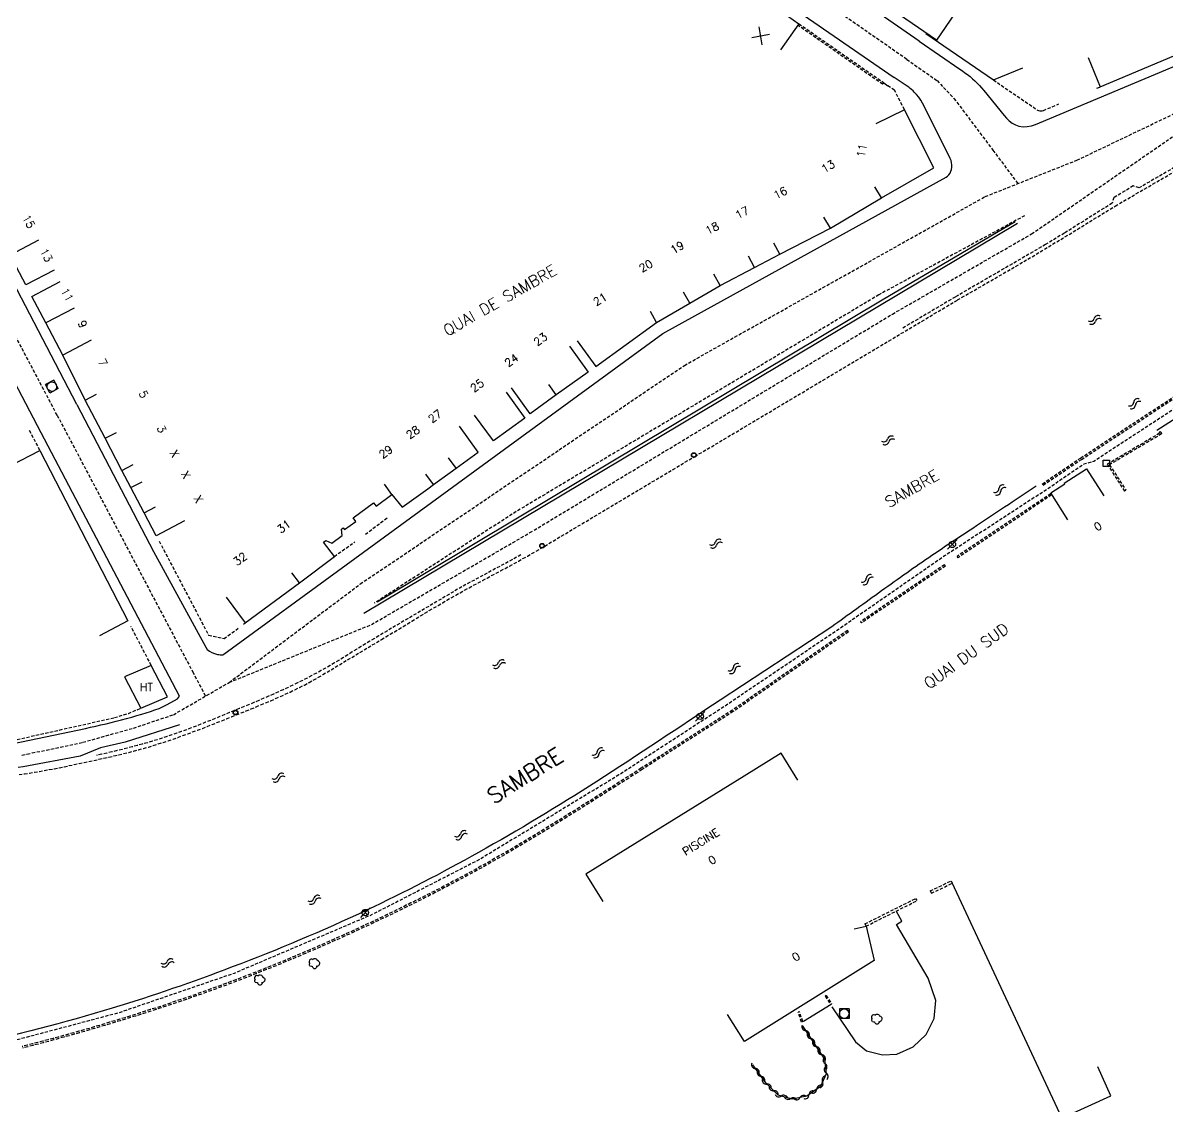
# Model space of a CAD drawing. Header units: millimetres. Extents: x 151000 to 152000, y 121000 to 122001.
# Drawn here: x 151627.1 to 151805.8, y 121726.3 to 121895.5 of the extents above; entities that cross this region are included whole.
import ezdxf
from ezdxf.enums import TextEntityAlignment as Align

# ---------------------------------------------------------------- set-up
doc = ezdxf.new("R2010")
doc.units = ezdxf.units.MM
doc.linetypes.add('DASHED', pattern=[0.75, 0.5, -0.25])
doc.layers.get('0').update_dxf_attribs({"linetype": 'CONTINUOUS'})
for name, color, linetype in [('W0001', 6, 'DASHED'), ('W0008', 7, 'CONTINUOUS'), ('W0100', 7, 'CONTINUOUS'), ('W0105', 7, 'CONTINUOUS'), ('W0112', 1, 'DASHED'), ('W0211', 2, 'CONTINUOUS'), ('W0300', 7, 'CONTINUOUS'), ('W0310', 3, 'CONTINUOUS'), ('W0322', 7, 'CONTINUOUS'), ('W0334', 7, 'CONTINUOUS'), ('W0420', 7, 'CONTINUOUS'), ('W0454', 7, 'CONTINUOUS'), ('W0500', 5, 'DASHED'), ('W0515', 5, 'CONTINUOUS'), ('W0984', 7, 'CONTINUOUS'), ('W0989', 7, 'CONTINUOUS'), ('W0991', 7, 'CONTINUOUS'), ('W1102', 7, 'CONTINUOUS')]:
    doc.layers.add(name, color=color, linetype=linetype)
doc.styles.get("Standard").update_dxf_attribs({"font": 'romans.shx', "width": 0.85})

# ---------------------------------------------------------------- blocks, each defined once
blk = doc.blocks.new('T420')
for p, q in [((0.75, 0.75), (-0.75, 0.75)), ((-0.75, 0.75), (-0.75, -0.75)), ((0.75, 0.75), (0.75, -0.75)), ((0.75, -0.75), (-0.75, -0.75))]:
    blk.add_line(p, q)
blk.add_ellipse((0, 0), major_axis=(-0.53, 0.53), ratio=1, start_param=3.926991, end_param=10.210176)
blk = doc.blocks.new('T300')
for p, q in [((-0.8, 0.51), (-0.86, 0.34)), ((-0.86, 0.34), (-0.86, 0.17)), ((-0.86, 0.17), (-0.74, 0.06)), ((-0.69, 0.63), (-0.8, 0.51)), ((-0.8, -0.06), (-0.74, 0.06)), ((-0.74, 0.06), (-0.69, 0.11)), ((-0.57, 0.69), (-0.69, 0.63)), ((-0.46, 0.69), (-0.57, 0.69)), ((-0.29, 0.63), (-0.46, 0.69)), ((-0.29, 0.63), (-0.17, 0.74)), ((-0.23, 0.57), (-0.29, 0.63)), ((-0.17, 0.74), (-0.06, 0.8)), ((-0.06, 0.8), (0.06, 0.8)), ((0.06, 0.8), (0.23, 0.74)), ((0.23, 0.74), (0.34, 0.63)), ((0.34, 0.63), (0.4, 0.51)), ((0.46, 0.46), (0.34, 0.46)), ((0.4, 0.51), (0.4, 0.46)), ((0.57, 0.4), (0.46, 0.46)), ((0.57, 0.4), (0.69, 0.29)), ((0.69, 0.29), (0.74, 0.17)), ((0.74, 0.06), (0.69, -0.17)), ((0.74, 0.17), (0.74, 0.06)), ((-0.8, -0.17), (-0.8, -0.06)), ((-0.8, -0.23), (-0.8, -0.17)), ((-0.74, -0.34), (-0.8, -0.23)), ((-0.69, -0.4), (-0.74, -0.34)), ((-0.51, -0.46), (-0.69, -0.4)), ((-0.4, -0.46), (-0.51, -0.46)), ((-0.4, -0.46), (-0.34, -0.46)), ((-0.34, -0.46), (-0.34, -0.4)), ((-0.34, -0.51), (-0.34, -0.46)), ((-0.29, -0.63), (-0.34, -0.51)), ((-0.17, -0.74), (-0.29, -0.63)), ((-0.06, -0.8), (-0.17, -0.74)), ((0.06, -0.8), (-0.06, -0.8)), ((0.17, -0.74), (0.06, -0.8)), ((0.23, -0.69), (0.17, -0.74)), ((0.29, -0.46), (0.23, -0.46)), ((0.29, -0.63), (0.23, -0.69)), ((0.46, -0.4), (0.29, -0.46)), ((0.34, -0.51), (0.29, -0.63)), ((0.34, -0.51), (0.34, -0.46)), ((0.57, -0.34), (0.46, -0.4)), ((0.63, -0.29), (0.57, -0.34)), ((0.69, -0.17), (0.63, -0.29))]:
    blk.add_line(p, q)
blk = doc.blocks.new('t310o')
at = {"color": 0, "linetype": 'Continuous'}
for centre, start, end in [((-0.5, 0.38), 216.8699, 323.1304), ((0.5, -0.37), 36.8699, 143.1303)]:
    blk.add_arc(centre, 0.625, start, end, dxfattribs=at)
blk = doc.blocks.new('t500o')
at = {"color": 0, "linetype": 'Continuous'}
for centre, start, end in [((-0.5, 0.625), 216.8699, 323.1301), ((0.5, -0.125), 36.8699, 143.1301), ((0.5, -0.625), 36.8699, 143.1301), ((-0.5, 0.125), 216.8699, 323.1301)]:
    blk.add_arc(centre, 0.625, start, end, dxfattribs=at)
blk = doc.blocks.new('t991o')
at = {"color": 0, "linetype": 'Continuous'}
for p, q in [((-1, 1), (1, -1)), ((-1, -1), (1, 1))]:
    blk.add_line(p, q, dxfattribs=at)
blk = doc.blocks.new('T454')
for p, q in [((-0.25, 0.25), (0.25, -0.25)), ((-0.25, -0.25), (0.25, 0.25)), ((0.75, 0.75), (0.375, 0.375)), ((-0.375, -0.375), (-0.75, -0.75))]:
    blk.add_line(p, q)
blk.add_ellipse((0, 0), major_axis=(0.354, 0.354), ratio=1, start_param=5.497787143782138, end_param=11.78097245096172)
blk = doc.blocks.new('t112o')
at = {"color": 0, "linetype": 'Continuous'}
for p, q in [((-0.5, 0.5), (0.5, 0.5)), ((-0.5, -0.5), (-0.5, 0.5)), ((0.5, 0.5), (0.5, -0.5)), ((0.5, -0.5), (-0.5, -0.5))]:
    blk.add_line(p, q, dxfattribs=at)

msp = doc.modelspace()

# ---------------------------------------------------------------- linework, layer by layer
at = {"layer": 'W0001'}
for p, q in [((151765.09, 121889.83), (151769.82, 121886.52)), ((151784.59, 121862.56), (151823.16, 121889.15)), ((151791.65, 121874.07), (151823.16, 121889.15)), ((151769.82, 121886.52), (151772.47, 121883.74)), ((151772.47, 121883.74), (151778.54, 121875.65)), ((151778.54, 121875.65), (151782.45, 121870.42)), ((151777.36, 121868.4), (151791.65, 121874.07)), ((151730.36, 121842.02), (151777.36, 121868.4)), ((151762.86, 121850.04), (151784.59, 121862.56)), ((151706.24, 121815.89), (151762.86, 121850.04)), ((151679.75, 121807.87), (151730.36, 121842.02)), ((151632.41, 121834.24), (151653.56, 121794.18)), ((151681.48, 121801.53), (151706.24, 121815.89)), ((151659.27, 121792.49), (151679.75, 121807.87)), ((151659.27, 121792.49), (151681.48, 121801.53)), ((151653.56, 121794.18), (151655.58, 121790.36)), ((151650.56, 121787.45), (151659.27, 121792.49)), ((151644.33, 121785.36), (151650.56, 121787.45)), ((151636.42, 121783.14), (151644.33, 121785.36)), ((151628.5, 121781.47), (151636.42, 121783.14)), ((151626.9, 121781.14), (151627.7, 121781.3)), ((151627.7, 121781.3), (151628.5, 121781.47))]:
    msp.add_line(p, q, dxfattribs=at)
for points in [[(151632.41, 121834.24), (151605.08, 121886.11), (151584.63, 121925.35), (151581.67, 121930.92), (151579.71, 121934.64), (151561.59, 121969.25, 0.013044), (151557.96, 121976.04), (151553.9, 121981.96, -0.058736), (151552.39, 121984.81), (151549.04, 121993.98), (151546.88, 122000)], [(151765.09, 121889.83), (151744.26, 121904.33), (151729.53, 121914.53), (151714.77, 121924.61), (151677.36, 121950.37), (151657.41, 121964.08, -0.178732), (151648.99, 121976.33)]]:
    msp.add_lwpolyline(points, format="xyb", dxfattribs=at)
at = {"layer": 'W0001', "flags": 128}
msp.add_lwpolyline([(151954.25, 121902.47), (151936.68, 121895.29), (151908.55, 121883.93), (151896.5, 121878.64), (151873.05, 121869.6), (151852.11, 121860.45), (151844.65, 121856.84), (151834.07, 121851.46), (151820.7, 121843.76), (151808, 121835.97), (151794.31, 121827.02), (151792.77, 121826.59), (151786.99, 121822.65), (151771, 121812.25), (151754.6, 121800.88), (151736.92, 121788.94), (151720.15, 121778.04), (151698.41, 121764.85), (151681.61, 121756.22), (151660.04, 121747.04), (151642, 121740.86), (151618.98, 121734.75), (151600.76, 121731.03), (151590.42, 121729.1), (151552.5, 121721.89), (151527.05, 121716.47), (151527.05, 121716.47)], dxfattribs=at)
at = {"layer": 'W0008'}
for p, q in [((151785.84, 121879.89), (151848.51, 121906.25)), ((151767.03, 121892.67), (151773.36, 121888.32)), ((151773.36, 121888.32), (151773.78, 121888.03)), ((151773.78, 121888.03), (151774.18, 121887.74)), ((151774.18, 121887.74), (151774.59, 121887.44)), ((151774.59, 121887.44), (151774.98, 121887.13)), ((151774.98, 121887.13), (151775.37, 121886.8)), ((151765.17, 121885.63), (151763.15, 121886.99)), ((151765.41, 121885.46), (151765.17, 121885.63)), ((151765.63, 121885.29), (151765.41, 121885.46)), ((151765.85, 121885.11), (151765.63, 121885.29)), ((151775.37, 121886.8), (151775.74, 121886.46)), ((151775.74, 121886.46), (151776.1, 121886.11)), ((151776.1, 121886.11), (151776.45, 121885.74)), ((151776.45, 121885.74), (151776.79, 121885.36)), ((151776.79, 121885.36), (151777.11, 121884.97)), ((151766.07, 121884.93), (151765.85, 121885.11)), ((151766.27, 121884.73), (151766.07, 121884.93)), ((151766.64, 121884.33), (151766.27, 121884.73)), ((151766.98, 121883.91), (151766.64, 121884.33)), ((151767.29, 121883.46), (151766.98, 121883.91)), ((151777.11, 121884.97), (151780.29, 121881.06)), ((151767.57, 121882.99), (151767.29, 121883.46)), ((151767.83, 121882.51), (151767.57, 121882.99)), ((151771.87, 121874.32), (151767.83, 121882.51)), ((151780.29, 121881.06), (151780.68, 121880.62)), ((151780.68, 121880.62), (151781.11, 121880.22)), ((151781.11, 121880.22), (151781.58, 121879.87)), ((151781.58, 121879.87), (151782.09, 121879.58)), ((151782.09, 121879.58), (151782.62, 121879.39)), ((151782.62, 121879.39), (151783.26, 121879.3)), ((151783.26, 121879.3), (151783.92, 121879.33)), ((151783.92, 121879.33), (151784.58, 121879.46)), ((151784.58, 121879.46), (151785.22, 121879.65)), ((151785.22, 121879.65), (151785.84, 121879.89)), ((151772.01, 121874.01), (151771.87, 121874.32)), ((151772.1, 121873.68), (151772.01, 121874.01)), ((151772.09, 121872.64), (151772.14, 121872.99)), ((151772.15, 121873.33), (151772.1, 121873.68)), ((151772.14, 121872.99), (151772.15, 121873.33)), ((151727, 121847.02), (151771.23, 121871.4)), ((151771.23, 121871.4), (151771.47, 121871.58)), ((151771.47, 121871.58), (151771.69, 121871.8)), ((151771.69, 121871.8), (151771.86, 121872.06)), ((151771.86, 121872.06), (151772, 121872.34)), ((151772, 121872.34), (151772.09, 121872.64)), ((151677.56, 121810.87), (151727, 121847.02)), ((151635.5, 121835.91), (151647.48, 121812.96)), ((151631, 121829.38), (151629.32, 121832.57)), ((151651.5, 121790.36), (151631, 121829.38)), ((151647.48, 121812.96), (151655.61, 121798)), ((151658.46, 121796.91), (151677.56, 121810.87)), ((151655.61, 121798), (151655.86, 121797.66)), ((151655.86, 121797.66), (151656.18, 121797.39)), ((151656.18, 121797.39), (151656.57, 121797.18)), ((151656.57, 121797.18), (151657, 121797.01)), ((151657, 121797.01), (151657.45, 121796.88)), ((151657.45, 121796.88), (151657.67, 121796.83)), ((151657.67, 121796.83), (151657.89, 121796.79)), ((151657.89, 121796.79), (151658.09, 121796.79)), ((151658.09, 121796.79), (151658.29, 121796.82)), ((151658.29, 121796.82), (151658.46, 121796.91)), ((151648.96, 121788.72), (151649.59, 121789.04)), ((151649.59, 121789.04), (151651.23, 121789.94)), ((151651.23, 121789.94), (151651.5, 121790.36)), ((151643.25, 121786.87), (151644.05, 121787.09)), ((151644.05, 121787.09), (151644.85, 121787.32)), ((151644.85, 121787.32), (151645.64, 121787.55)), ((151645.64, 121787.55), (151646.32, 121787.75)), ((151646.32, 121787.75), (151646.99, 121787.96)), ((151646.99, 121787.96), (151647.66, 121788.19)), ((151647.66, 121788.19), (151648.32, 121788.44)), ((151648.32, 121788.44), (151648.96, 121788.72)), ((151620.98, 121781.97), (151636.83, 121785.31)), ((151636.83, 121785.31), (151637.64, 121785.49)), ((151637.64, 121785.49), (151638.44, 121785.67)), ((151638.44, 121785.67), (151639.25, 121785.85)), ((151639.25, 121785.85), (151640.05, 121786.04)), ((151640.05, 121786.04), (151640.85, 121786.24)), ((151640.85, 121786.24), (151641.65, 121786.45)), ((151641.65, 121786.45), (151642.45, 121786.66)), ((151642.45, 121786.66), (151643.25, 121786.87)), ((151651.54, 121785.87), (151643.02, 121783.16)), ((151639.17, 121782.25), (151636.01, 121780.96)), ((151643.02, 121783.16), (151639.17, 121782.25)), ((151636.01, 121780.96), (151627.12, 121779.32)), ((151627.12, 121779.32), (151626.32, 121779.18))]:
    msp.add_line(p, q, dxfattribs=at)
for points in [[(151629.32, 121832.57), (151602.14, 121884.58), (151581.7, 121923.81), (151578.74, 121929.37), (151576.78, 121933.1), (151558.64, 121967.74, 0.012856), (151555.15, 121974.28), (151551.17, 121980.08, -0.059118), (151549.29, 121983.64), (151545.92, 121992.85), (151543.36, 122000)], [(151767.03, 121892.67), (151746.22, 121907.16), (151731.48, 121917.36), (151716.72, 121927.45), (151679.31, 121953.21), (151659.84, 121966.59, -0.21352), (151659.67, 121968.17), (151660.88, 121972.12, -0.217728), (151662.2, 121973.07), (151683.55, 121973.81), (151709.66, 121974.73), (151740.44, 121975.73), (151744.47, 121975.91, 0.08111), (151751.38, 121977.21), (151755.07, 121978.83), (151779.78, 121990.29), (151800.55, 121999.98)], [(151635.5, 121835.91), (151609.45, 121885.87), (151584.14, 121934.16), (151563.2, 121974.15), (151563.27, 121974.78), (151564.72, 121976.86, -0.299095), (151565.89, 121977.45), (151570.08, 121976.96), (151585.28, 121974.79, 0.007676), (151589.26, 121974.43), (151607.41, 121973.94), (151636.66, 121973.09, -0.037999), (151638.06, 121972.95, -0.068467), (151639.08, 121972.39), (151671.96, 121949.77), (151712.48, 121921.93), (151743.56, 121900.56), (151763.15, 121886.99)]]:
    msp.add_lwpolyline(points, format="xyb", dxfattribs=at)
at = {"layer": 'W0008', "flags": 128}
msp.add_lwpolyline([(151873.15, 121868.04), (151849.57, 121857.78, 0.0131), (151845.91, 121856.05, 0.0101), (151834.05, 121849.8, 0.0056), (151822.79, 121843.43, 0.0041), (151817.74, 121840.46, 0.0069), (151814.66, 121838.56), (151804.17, 121831.84), (151804.17, 121831.84)], format="xyb", dxfattribs=at)
at = {"layer": 'W0008'}
msp.add_lwpolyline([(151753.4, 121741.81), (151757.07, 121736.32), (151758.8, 121734.92), (151761.28, 121734.32), (151763.53, 121734.44), (151766.09, 121735.56), (151768.14, 121737.48), (151769.39, 121740.01), (151769.61, 121742.78), (151768.45, 121746.29), (151763.49, 121754.68), (151764.33, 121755.19), (151763.51, 121756.72)], dxfattribs=at)
at = {"layer": 'W0100'}
for points in [[(151772.56, 121896.96), (151769.73, 121892.84), (151746.8, 121908.6), (151737.7, 121914.85), (151740.53, 121918.97)], [(151724.71, 121905.69), (151727.55, 121909.8), (151732.73, 121906.22), (151737.7, 121902.71), (151742.02, 121899.8), (151748.25, 121895.4), (151745.37, 121891.32)], [(151631.93, 121856.92), (151627.5, 121854.61), (151625.08, 121859.26), (151622.02, 121865.09), (151619.16, 121870.56), (151616.43, 121875.73), (151613.62, 121881.06), (151610.95, 121886.2), (151609.55, 121888.84), (151613.97, 121891.18)], [(151636.81, 121836.61), (151633.29, 121843.62), (151630.65, 121848.65), (151628.46, 121852.8), (151632.88, 121855.13)], [(151772.12, 121761.26), (151772.12, 121761.26), (151789.3, 121724.4), (151796.99, 121727.9), (151794.91, 121732.45)], [(151756.87, 121753.98), (151758.74, 121754.42), (151760.01, 121749.05), (151739.76, 121736.38), (151737.1, 121740.62)]]:
    msp.add_lwpolyline(points, dxfattribs=at)
at = {"layer": 'W0100', "flags": 128}
for points in [[(151790.27, 121817.89), (151787.58, 121822.1), (151789.77, 121823.51), (151789.7, 121823.62), (151793.18, 121825.85), (151795.87, 121821.66), (151795.87, 121821.66)], [(151748.1, 121777.2), (151745.46, 121781.45), (151739.71, 121777.87), (151714.99, 121762.52), (151717.63, 121758.27), (151717.63, 121758.27)]]:
    msp.add_lwpolyline(points, dxfattribs=at)
at = {"layer": 'W0105'}
msp.add_line((151753.29, 121742.17), (151748.96, 121739.54), dxfattribs=at)
at = {"layer": 'W0112'}
for p, q in [((151763.18, 121885.01), (151762.16, 121885.72)), ((151778.62, 121886.62), (151785.51, 121881.91)), ((151794.76, 121885.31), (151795.31, 121885.52)), ((151764.74, 121881.97), (151763.18, 121885.01)), ((151825.74, 121883.89), (151801.39, 121869.76)), ((151785.51, 121881.91), (151785.67, 121881.82)), ((151785.67, 121881.82), (151785.86, 121881.78)), ((151785.86, 121881.78), (151786.05, 121881.77)), ((151786.05, 121881.77), (151786.25, 121881.79)), ((151786.25, 121881.79), (151786.43, 121881.85)), ((151786.43, 121881.85), (151788.85, 121882.86)), ((151797.65, 121866.92), (151820.83, 121880.41)), ((151800.47, 121870.05), (151797.45, 121868.24)), ((151801.39, 121869.76), (151800.47, 121870.05)), ((151797.45, 121868.24), (151797.17, 121867.37)), ((151797.17, 121867.37), (151789.72, 121862.68)), ((151790.45, 121862.49), (151797.65, 121866.92)), ((151783.5, 121865.4), (151760.74, 121853.05)), ((151783.37, 121858.23), (151790.45, 121862.49)), ((151789.72, 121862.68), (151786.77, 121860.9)), ((151786.77, 121860.9), (151772.66, 121852.7)), ((151773.01, 121852.24), (151783.37, 121858.23)), ((151760.74, 121853.05), (151704.1, 121819.18)), ((151735.21, 121829.69), (151773.01, 121852.24)), ((151772.66, 121852.7), (151764.45, 121847.84)), ((151792.22, 121827.54), (151819.9, 121845.75)), ((151792.36, 121827.33), (151819.85, 121845.42)), ((151628.05, 121831.88), (151629.71, 121828.72)), ((151804.77, 121831.66), (151804.53, 121831.58)), ((151804.77, 121831.66), (151804.88, 121831.31)), ((151804.58, 121831.42), (151796.41, 121826.58)), ((151804.88, 121831.31), (151796.76, 121826.5)), ((151804.53, 121831.58), (151804.58, 121831.42)), ((151731.99, 121827.8), (151735.21, 121829.69)), ((151707.92, 121813.42), (151731.99, 121827.8)), ((151786.27, 121823.52), (151792.22, 121827.54)), ((151786.41, 121823.32), (151792.36, 121827.33)), ((151796.41, 121826.58), (151799.1, 121822.37)), ((151796.76, 121826.5), (151799.31, 121822.51)), ((151786.41, 121823.32), (151786.27, 121823.52)), ((151787.57, 121821.98), (151772.96, 121812.18)), ((151787.71, 121821.78), (151773.1, 121811.97)), ((151787.57, 121821.98), (151787.71, 121821.78)), ((151799.31, 121822.51), (151799.1, 121822.37)), ((151704.1, 121819.18), (151681.94, 121804.88)), ((151680.54, 121815.63), (151683.93, 121818.2)), ((151648.34, 121814.57), (151656.06, 121799.88)), ((151675.7, 121812.18), (151678.92, 121814.47)), ((151704.83, 121812.4), (151695.6, 121807.43)), ((151705.16, 121811.83), (151705.85, 121812.22)), ((151705.85, 121812.22), (151706.55, 121812.61)), ((151706.55, 121812.61), (151707.24, 121813.01)), ((151707.24, 121813.01), (151707.92, 121813.42)), ((151773.1, 121811.97), (151772.96, 121812.18)), ((151701.66, 121809.93), (151702.36, 121810.3)), ((151702.36, 121810.3), (151703.06, 121810.68)), ((151703.06, 121810.68), (151703.76, 121811.06)), ((151703.76, 121811.06), (151704.46, 121811.44)), ((151704.46, 121811.44), (151705.16, 121811.83)), ((151771, 121810.88), (151757.88, 121801.98)), ((151771.14, 121810.68), (151758.02, 121801.78)), ((151771.14, 121810.68), (151771, 121810.88)), ((151698.14, 121808.05), (151698.84, 121808.42)), ((151698.84, 121808.42), (151699.54, 121808.8)), ((151699.54, 121808.8), (151700.25, 121809.18)), ((151700.25, 121809.18), (151700.95, 121809.55)), ((151700.95, 121809.55), (151701.66, 121809.93)), ((151695.6, 121807.43), (151682.65, 121799.78)), ((151695.35, 121806.51), (151696.04, 121806.9)), ((151696.04, 121806.9), (151696.74, 121807.29)), ((151696.74, 121807.29), (151697.44, 121807.67)), ((151697.44, 121807.67), (151698.14, 121808.05)), ((151691.9, 121804.53), (151692.59, 121804.93)), ((151692.59, 121804.93), (151693.27, 121805.33)), ((151693.27, 121805.33), (151693.96, 121805.73)), ((151693.96, 121805.73), (151694.65, 121806.12)), ((151694.65, 121806.12), (151695.35, 121806.51)), ((151689.17, 121802.89), (151689.85, 121803.3)), ((151689.85, 121803.3), (151690.53, 121803.71)), ((151690.53, 121803.71), (151691.22, 121804.12)), ((151691.22, 121804.12), (151691.9, 121804.53)), ((151661.5, 121801.59), (151661.76, 121801.81)), ((151686.45, 121801.25), (151687.13, 121801.66)), ((151687.13, 121801.66), (151687.81, 121802.07)), ((151687.81, 121802.07), (151688.49, 121802.48)), ((151688.49, 121802.48), (151689.17, 121802.89)), ((151758.02, 121801.78), (151757.88, 121801.98)), ((151647.11, 121795.14), (151643.93, 121801.23)), ((151656.06, 121799.88), (151658.48, 121799.33)), ((151658.48, 121799.33), (151660.83, 121801.06)), ((151682.65, 121799.78), (151681.95, 121799.36)), ((151683.04, 121799.19), (151683.73, 121799.6)), ((151683.73, 121799.6), (151684.41, 121800.01)), ((151684.41, 121800.01), (151685.09, 121800.42)), ((151685.09, 121800.42), (151685.77, 121800.83)), ((151685.77, 121800.83), (151686.45, 121801.25)), ((151755.82, 121800.59), (151737.86, 121788.15)), ((151755.97, 121800.39), (151738, 121787.94)), ((151755.97, 121800.39), (151755.82, 121800.59)), ((151673.91, 121793.71), (151683.04, 121799.19)), ((151679.88, 121798.1), (151679.19, 121797.67)), ((151680.57, 121798.52), (151679.88, 121798.1)), ((151681.26, 121798.94), (151680.57, 121798.52)), ((151681.95, 121799.36), (151681.26, 121798.94)), ((151676.43, 121795.98), (151675.74, 121795.56)), ((151677.12, 121796.4), (151676.43, 121795.98)), ((151677.81, 121796.82), (151677.12, 121796.4)), ((151678.5, 121797.25), (151677.81, 121796.82)), ((151679.19, 121797.67), (151678.5, 121797.25)), ((151673.64, 121794.35), (151672.91, 121793.95)), ((151674.34, 121794.74), (151673.64, 121794.35)), ((151675.04, 121795.15), (151674.34, 121794.74)), ((151675.74, 121795.56), (151675.04, 121795.15)), ((151669.96, 121792.43), (151669.22, 121792.07)), ((151670.71, 121792.8), (151669.96, 121792.43)), ((151671.45, 121793.17), (151670.71, 121792.8)), ((151671.02, 121792.09), (151671.75, 121792.48)), ((151672.18, 121793.56), (151671.45, 121793.17)), ((151671.75, 121792.48), (151672.48, 121792.88)), ((151672.91, 121793.95), (151672.18, 121793.56)), ((151672.48, 121792.88), (151673.2, 121793.29)), ((151673.2, 121793.29), (151673.91, 121793.71)), ((151666.2, 121790.68), (151665.44, 121790.34)), ((151666.96, 121791.02), (151666.2, 121790.68)), ((151667.71, 121791.36), (151666.96, 121791.02)), ((151667.29, 121790.3), (151668.04, 121790.64)), ((151668.47, 121791.71), (151667.71, 121791.36)), ((151668.04, 121790.64), (151668.79, 121790.99)), ((151669.22, 121792.07), (151668.47, 121791.71)), ((151668.79, 121790.99), (151669.54, 121791.35)), ((151669.54, 121791.35), (151670.28, 121791.72)), ((151670.28, 121791.72), (151671.02, 121792.09)), ((151662.38, 121789.04), (151661.61, 121788.71)), ((151663.15, 121789.36), (151662.38, 121789.04)), ((151663.91, 121789.68), (151663.15, 121789.36)), ((151663.47, 121788.67), (151664.23, 121788.99)), ((151664.68, 121790.01), (151663.91, 121789.68)), ((151664.23, 121788.99), (151665, 121789.31)), ((151665.44, 121790.34), (151664.68, 121790.01)), ((151665, 121789.31), (151665.77, 121789.63)), ((151665.77, 121789.63), (151666.53, 121789.96)), ((151666.53, 121789.96), (151667.29, 121790.3)), ((151621.04, 121782.43), (151641.36, 121786.99)), ((151641.36, 121786.99), (151643.53, 121787.66)), ((151643.53, 121787.66), (151645.48, 121788.46)), ((151657.84, 121787.16), (151657.1, 121786.85)), ((151658.59, 121787.46), (151657.84, 121787.16)), ((151659.33, 121787.77), (151658.59, 121787.46)), ((151658.87, 121786.82), (151659.63, 121787.12)), ((151660.07, 121788.08), (151659.33, 121787.77)), ((151659.63, 121787.12), (151660.38, 121787.42)), ((151660.84, 121788.4), (151660.07, 121788.08)), ((151660.38, 121787.42), (151661.15, 121787.73)), ((151661.61, 121788.71), (151660.84, 121788.4)), ((151661.15, 121787.73), (151661.93, 121788.04)), ((151661.93, 121788.04), (151662.7, 121788.36)), ((151662.7, 121788.36), (151663.47, 121788.67)), ((151737.86, 121788.15), (151723.62, 121779.09)), ((151738, 121787.94), (151723.75, 121778.88)), ((151653.35, 121785.39), (151652.6, 121785.11)), ((151654.1, 121785.67), (151653.35, 121785.39)), ((151654.85, 121785.96), (151654.1, 121785.67)), ((151654.33, 121785.03), (151655.09, 121785.32)), ((151655.6, 121786.26), (151654.85, 121785.96)), ((151655.09, 121785.32), (151655.84, 121785.62)), ((151656.35, 121786.55), (151655.6, 121786.26)), ((151655.84, 121785.62), (151656.6, 121785.91)), ((151657.1, 121786.85), (151656.35, 121786.55)), ((151656.6, 121785.91), (151657.36, 121786.21)), ((151657.36, 121786.21), (151658.11, 121786.51)), ((151658.11, 121786.51), (151658.87, 121786.82)), ((151648.05, 121783.54), (151647.28, 121783.31)), ((151648.81, 121783.79), (151648.05, 121783.54)), ((151649.57, 121784.04), (151648.81, 121783.79)), ((151650.33, 121784.29), (151649.57, 121784.04)), ((151649.75, 121783.38), (151650.51, 121783.65)), ((151651.09, 121784.56), (151650.33, 121784.29)), ((151650.51, 121783.65), (151651.28, 121783.91)), ((151651.85, 121784.83), (151651.09, 121784.56)), ((151651.28, 121783.91), (151652.04, 121784.19)), ((151652.6, 121785.11), (151651.85, 121784.83)), ((151652.04, 121784.19), (151652.8, 121784.47)), ((151652.8, 121784.47), (151653.57, 121784.75)), ((151653.57, 121784.75), (151654.33, 121785.03)), ((151640.97, 121781.65), (151640.18, 121781.46)), ((151641.76, 121781.84), (151640.97, 121781.65)), ((151642.56, 121782.03), (151641.76, 121781.84)), ((151643.35, 121782.23), (151642.56, 121782.03)), ((151644.14, 121782.43), (151643.35, 121782.23)), ((151643.58, 121781.56), (151644.35, 121781.76)), ((151644.93, 121782.64), (151644.14, 121782.43)), ((151644.35, 121781.76), (151645.11, 121781.96)), ((151645.71, 121782.86), (151644.93, 121782.64)), ((151645.11, 121781.96), (151645.88, 121782.18)), ((151646.5, 121783.08), (151645.71, 121782.86)), ((151645.88, 121782.18), (151646.66, 121782.4)), ((151647.28, 121783.31), (151646.5, 121783.08)), ((151646.66, 121782.4), (151647.43, 121782.64)), ((151647.43, 121782.64), (151648.21, 121782.88)), ((151648.21, 121782.88), (151648.98, 121783.13)), ((151648.98, 121783.13), (151649.75, 121783.38)), ((151635.83, 121779.81), (151636.61, 121779.98)), ((151636.61, 121779.98), (151637.38, 121780.14)), ((151637.38, 121780.14), (151638.16, 121780.31)), ((151638.16, 121780.31), (151638.94, 121780.48)), ((151639.38, 121781.27), (151638.58, 121781.09)), ((151638.94, 121780.48), (151639.72, 121780.65)), ((151640.18, 121781.46), (151639.38, 121781.27)), ((151639.72, 121780.65), (151640.49, 121780.82)), ((151640.49, 121780.82), (151641.27, 121781)), ((151641.27, 121781), (151642.04, 121781.18)), ((151642.04, 121781.18), (151642.81, 121781.37)), ((151642.81, 121781.37), (151643.58, 121781.56)), ((151626.47, 121778.1), (151627.29, 121778.21)), ((151627.29, 121778.21), (151628.07, 121778.33)), ((151628.07, 121778.33), (151628.85, 121778.46)), ((151628.85, 121778.46), (151629.63, 121778.59)), ((151629.63, 121778.59), (151630.4, 121778.73)), ((151630.4, 121778.73), (151631.18, 121778.87)), ((151631.18, 121778.87), (151631.96, 121779.02)), ((151631.96, 121779.02), (151632.73, 121779.17)), ((151632.73, 121779.17), (151633.51, 121779.33)), ((151633.51, 121779.33), (151634.28, 121779.49)), ((151634.28, 121779.49), (151635.05, 121779.65)), ((151635.05, 121779.65), (151635.83, 121779.81)), ((151722.24, 121778.21), (151721.56, 121777.78)), ((151722.93, 121778.65), (151722.24, 121778.21)), ((151723.07, 121778.44), (151722.38, 121778)), ((151723.62, 121779.09), (151722.93, 121778.65)), ((151723.75, 121778.88), (151723.07, 121778.44)), ((151719.49, 121776.46), (151718.81, 121776.02)), ((151719.63, 121776.25), (151718.94, 121775.81)), ((151720.18, 121776.9), (151719.49, 121776.46)), ((151720.32, 121776.69), (151719.63, 121776.25)), ((151720.87, 121777.34), (151720.18, 121776.9)), ((151721, 121777.13), (151720.32, 121776.69)), ((151721.56, 121777.78), (151720.87, 121777.34)), ((151721.69, 121777.56), (151721, 121777.13)), ((151722.38, 121778), (151721.69, 121777.56)), ((151716.74, 121774.71), (151716.05, 121774.28)), ((151716.87, 121774.5), (151716.19, 121774.07)), ((151717.43, 121775.15), (151716.74, 121774.71)), ((151717.56, 121774.94), (151716.87, 121774.5)), ((151718.12, 121775.59), (151717.43, 121775.15)), ((151718.25, 121775.38), (151717.56, 121774.94)), ((151718.81, 121776.02), (151718.12, 121775.59)), ((151718.94, 121775.81), (151718.25, 121775.38)), ((151713.98, 121772.97), (151713.29, 121772.54)), ((151714.12, 121772.76), (151713.42, 121772.33)), ((151714.67, 121773.41), (151713.98, 121772.97)), ((151714.81, 121773.2), (151714.12, 121772.76)), ((151715.36, 121773.84), (151714.67, 121773.41)), ((151715.5, 121773.63), (151714.81, 121773.2)), ((151716.05, 121774.28), (151715.36, 121773.84)), ((151716.19, 121774.07), (151715.5, 121773.63)), ((151711.22, 121771.25), (151710.52, 121770.82)), ((151711.35, 121771.03), (151710.65, 121770.61)), ((151711.91, 121771.68), (151711.22, 121771.25)), ((151712.04, 121771.47), (151711.35, 121771.03)), ((151712.6, 121772.11), (151711.91, 121771.68)), ((151712.73, 121771.9), (151712.04, 121771.47)), ((151713.29, 121772.54), (151712.6, 121772.11)), ((151713.42, 121772.33), (151712.73, 121771.9)), ((151707.74, 121769.11), (151707.05, 121768.69)), ((151708.44, 121769.54), (151707.74, 121769.11)), ((151708.57, 121769.32), (151707.87, 121768.9)), ((151709.13, 121769.96), (151708.44, 121769.54)), ((151709.27, 121769.75), (151708.57, 121769.32)), ((151709.83, 121770.39), (151709.13, 121769.96)), ((151709.96, 121770.18), (151709.27, 121769.75)), ((151710.52, 121770.82), (151709.83, 121770.39)), ((151710.65, 121770.61), (151709.96, 121770.18)), ((151704.95, 121767.44), (151704.25, 121767.02)), ((151705.65, 121767.85), (151704.95, 121767.44)), ((151705.78, 121767.64), (151705.08, 121767.22)), ((151706.35, 121768.27), (151705.65, 121767.85)), ((151706.48, 121768.06), (151705.78, 121767.64)), ((151707.05, 121768.69), (151706.35, 121768.27)), ((151707.18, 121768.48), (151706.48, 121768.06)), ((151707.87, 121768.9), (151707.18, 121768.48)), ((151702.14, 121765.79), (151701.43, 121765.38)), ((151702.26, 121765.57), (151701.56, 121765.16)), ((151702.84, 121766.2), (151702.14, 121765.79)), ((151702.97, 121765.98), (151702.26, 121765.57)), ((151703.55, 121766.61), (151702.84, 121766.2)), ((151703.67, 121766.39), (151702.97, 121765.98)), ((151704.25, 121767.02), (151703.55, 121766.61)), ((151704.37, 121766.8), (151703.67, 121766.39)), ((151705.08, 121767.22), (151704.37, 121766.8)), ((151698.6, 121763.77), (151697.88, 121763.37)), ((151699.31, 121764.17), (151698.6, 121763.77)), ((151699.43, 121763.95), (151698.72, 121763.55)), ((151700.02, 121764.57), (151699.31, 121764.17)), ((151700.14, 121764.35), (151699.43, 121763.95)), ((151700.73, 121764.97), (151700.02, 121764.57)), ((151700.85, 121764.76), (151700.14, 121764.35)), ((151701.43, 121765.38), (151700.73, 121764.97)), ((151701.56, 121765.16), (151700.85, 121764.76)), ((151695.71, 121762.19), (151694.98, 121761.8)), ((151695.83, 121761.97), (151695.1, 121761.58)), ((151696.43, 121762.58), (151695.71, 121762.19)), ((151696.55, 121762.36), (151695.83, 121761.97)), ((151697.16, 121762.98), (151696.43, 121762.58)), ((151697.28, 121762.76), (151696.55, 121762.36)), ((151697.88, 121763.37), (151697.16, 121762.98)), ((151698, 121763.16), (151697.28, 121762.76)), ((151698.72, 121763.55), (151698, 121763.16)), ((151692.07, 121760.27), (151691.34, 121759.89)), ((151692.8, 121760.65), (151692.07, 121760.27)), ((151692.92, 121760.43), (151692.19, 121760.05)), ((151693.53, 121761.03), (151692.8, 121760.65)), ((151693.65, 121760.81), (151692.92, 121760.43)), ((151694.26, 121761.42), (151693.53, 121761.03)), ((151694.38, 121761.2), (151693.65, 121760.81)), ((151694.98, 121761.8), (151694.26, 121761.42)), ((151695.1, 121761.58), (151694.38, 121761.2)), ((151768.77, 121759.92), (151772.01, 121761.48)), ((151768.94, 121759.56), (151772.19, 121761.12)), ((151772.01, 121761.48), (151772.19, 121761.12)), ((151688.4, 121758.4), (151687.67, 121758.04)), ((151689.14, 121758.77), (151688.4, 121758.4)), ((151689.25, 121758.55), (151688.52, 121758.18)), ((151689.87, 121759.14), (151689.14, 121758.77)), ((151689.99, 121758.92), (151689.25, 121758.55)), ((151690.61, 121759.52), (151689.87, 121759.14)), ((151690.72, 121759.29), (151689.99, 121758.92)), ((151691.34, 121759.89), (151690.61, 121759.52)), ((151691.45, 121759.67), (151690.72, 121759.29)), ((151692.19, 121760.05), (151691.45, 121759.67)), ((151758.56, 121754.77), (151766.52, 121758.76)), ((151758.74, 121754.41), (151766.7, 121758.4)), ((151766.7, 121758.4), (151766.52, 121758.76)), ((151768.77, 121759.92), (151768.94, 121759.56)), ((151684.71, 121756.59), (151683.97, 121756.23)), ((151685.45, 121756.95), (151684.71, 121756.59)), ((151685.56, 121756.72), (151684.82, 121756.36)), ((151686.19, 121757.31), (151685.45, 121756.95)), ((151686.3, 121757.08), (151685.56, 121756.72)), ((151686.93, 121757.67), (151686.19, 121757.31)), ((151687.04, 121757.45), (151686.3, 121757.08)), ((151687.67, 121758.04), (151686.93, 121757.67)), ((151687.78, 121757.81), (151687.04, 121757.45)), ((151688.52, 121758.18), (151687.78, 121757.81)), ((151680.98, 121754.81), (151680.22, 121754.46)), ((151681.73, 121755.17), (151680.98, 121754.81)), ((151681.84, 121754.94), (151681.08, 121754.59)), ((151682.48, 121755.52), (151681.73, 121755.17)), ((151682.59, 121755.3), (151681.84, 121754.94)), ((151683.22, 121755.88), (151682.48, 121755.52)), ((151683.33, 121755.65), (151682.59, 121755.3)), ((151683.97, 121756.23), (151683.22, 121755.88)), ((151684.08, 121756.01), (151683.33, 121755.65)), ((151684.82, 121756.36), (151684.08, 121756.01)), ((151677.2, 121753.07), (151676.44, 121752.73)), ((151677.96, 121753.42), (151677.2, 121753.07)), ((151678.06, 121753.19), (151677.3, 121752.85)), ((151678.71, 121753.76), (151677.96, 121753.42)), ((151678.82, 121753.54), (151678.06, 121753.19)), ((151679.47, 121754.11), (151678.71, 121753.76)), ((151679.57, 121753.89), (151678.82, 121753.54)), ((151680.22, 121754.46), (151679.47, 121754.11)), ((151680.33, 121754.24), (151679.57, 121753.89)), ((151681.08, 121754.59), (151680.33, 121754.24)), ((151758.56, 121754.77), (151758.74, 121754.41)), ((151673.4, 121751.38), (151672.64, 121751.05)), ((151674.16, 121751.72), (151673.4, 121751.38)), ((151674.26, 121751.49), (151673.5, 121751.15)), ((151674.92, 121752.05), (151674.16, 121751.72)), ((151675.02, 121751.82), (151674.26, 121751.49)), ((151675.68, 121752.39), (151674.92, 121752.05)), ((151675.79, 121752.16), (151675.02, 121751.82)), ((151676.44, 121752.73), (151675.68, 121752.39)), ((151676.54, 121752.5), (151675.79, 121752.16)), ((151677.3, 121752.85), (151676.54, 121752.5)), ((151669.58, 121749.74), (151668.81, 121749.42)), ((151669.68, 121749.51), (151668.91, 121749.19)), ((151670.35, 121750.07), (151669.58, 121749.74)), ((151670.44, 121749.84), (151669.68, 121749.51)), ((151671.11, 121750.39), (151670.35, 121750.07)), ((151671.21, 121750.16), (151670.44, 121749.84)), ((151671.88, 121750.72), (151671.11, 121750.39)), ((151671.97, 121750.49), (151671.21, 121750.16)), ((151672.64, 121751.05), (151671.88, 121750.72)), ((151672.74, 121750.82), (151671.97, 121750.49)), ((151673.5, 121751.15), (151672.74, 121750.82)), ((151664.97, 121747.85), (151664.19, 121747.54)), ((151665.74, 121748.16), (151664.97, 121747.85)), ((151665.83, 121747.93), (151665.06, 121747.62)), ((151666.51, 121748.47), (151665.74, 121748.16)), ((151666.6, 121748.24), (151665.83, 121747.93)), ((151667.28, 121748.78), (151666.51, 121748.47)), ((151667.37, 121748.55), (151666.6, 121748.24)), ((151668.05, 121749.1), (151667.28, 121748.78)), ((151668.14, 121748.87), (151667.37, 121748.55)), ((151668.81, 121749.42), (151668.05, 121749.1)), ((151668.91, 121749.19), (151668.14, 121748.87)), ((151660.32, 121746.04), (151659.54, 121745.75)), ((151661.1, 121746.33), (151660.32, 121746.04)), ((151661.18, 121746.1), (151660.41, 121745.81)), ((151661.87, 121746.63), (151661.1, 121746.33)), ((151661.96, 121746.4), (151661.18, 121746.1)), ((151662.65, 121746.93), (151661.87, 121746.63)), ((151662.74, 121746.7), (151661.96, 121746.4)), ((151663.42, 121747.24), (151662.65, 121746.93)), ((151663.51, 121747), (151662.74, 121746.7)), ((151664.19, 121747.54), (151663.42, 121747.24)), ((151664.29, 121747.31), (151663.51, 121747)), ((151665.06, 121747.62), (151664.29, 121747.31)), ((151655.63, 121744.32), (151654.85, 121744.04)), ((151655.71, 121744.08), (151654.93, 121743.8)), ((151656.41, 121744.6), (151655.63, 121744.32)), ((151656.5, 121744.36), (151655.71, 121744.08)), ((151657.2, 121744.88), (151656.41, 121744.6)), ((151657.28, 121744.65), (151656.5, 121744.36)), ((151657.98, 121745.17), (151657.2, 121744.88)), ((151658.06, 121744.93), (151657.28, 121744.65)), ((151658.76, 121745.46), (151657.98, 121745.17)), ((151658.85, 121745.22), (151658.06, 121744.93)), ((151659.54, 121745.75), (151658.76, 121745.46)), ((151659.63, 121745.51), (151658.85, 121745.22)), ((151660.41, 121745.81), (151659.63, 121745.51)), ((151650.12, 121742.41), (151649.33, 121742.15)), ((151650.91, 121742.68), (151650.12, 121742.41)), ((151650.99, 121742.44), (151650.2, 121742.18)), ((151651.7, 121742.95), (151650.91, 121742.68)), ((151651.78, 121742.71), (151650.99, 121742.44)), ((151652.49, 121743.22), (151651.7, 121742.95)), ((151652.57, 121742.98), (151651.78, 121742.71)), ((151653.27, 121743.49), (151652.49, 121743.22)), ((151653.36, 121743.25), (151652.57, 121742.98)), ((151654.06, 121743.76), (151653.27, 121743.49)), ((151654.14, 121743.53), (151653.36, 121743.25)), ((151654.85, 121744.04), (151654.06, 121743.76)), ((151654.93, 121743.8), (151654.14, 121743.53)), ((151752.52, 121743.6), (151752.35, 121743.49)), ((151752.52, 121743.6), (151753.34, 121742.29)), ((151644.58, 121740.62), (151643.78, 121740.37)), ((151645.37, 121740.87), (151644.58, 121740.62)), ((151645.45, 121740.63), (151644.65, 121740.38)), ((151646.17, 121741.12), (151645.37, 121740.87)), ((151646.24, 121740.88), (151645.45, 121740.63)), ((151646.96, 121741.38), (151646.17, 121741.12)), ((151647.04, 121741.14), (151646.24, 121740.88)), ((151647.75, 121741.63), (151646.96, 121741.38)), ((151647.83, 121741.4), (151647.04, 121741.14)), ((151648.54, 121741.89), (151647.75, 121741.63)), ((151648.62, 121741.65), (151647.83, 121741.4)), ((151649.33, 121742.15), (151648.54, 121741.89)), ((151649.41, 121741.91), (151648.62, 121741.65)), ((151650.2, 121742.18), (151649.41, 121741.91)), ((151748.33, 121741.04), (151748.14, 121740.97)), ((151748.68, 121739.44), (151748.14, 121740.97)), ((151748.87, 121739.5), (151748.33, 121741.04)), ((151639, 121738.92), (151638.2, 121738.69)), ((151639.8, 121739.16), (151639, 121738.92)), ((151639.87, 121738.92), (151639.07, 121738.68)), ((151640.6, 121739.4), (151639.8, 121739.16)), ((151640.67, 121739.16), (151639.87, 121738.92)), ((151641.4, 121739.64), (151640.6, 121739.4)), ((151641.47, 121739.4), (151640.67, 121739.16)), ((151642.19, 121739.88), (151641.4, 121739.64)), ((151642.27, 121739.64), (151641.47, 121739.4)), ((151642.99, 121740.12), (151642.19, 121739.88)), ((151643.06, 121739.89), (151642.27, 121739.64)), ((151643.78, 121740.37), (151642.99, 121740.12)), ((151643.86, 121740.13), (151643.06, 121739.89)), ((151644.65, 121740.38), (151643.86, 121740.13)), ((151748.87, 121739.5), (151748.68, 121739.44)), ((151632.59, 121737.1), (151631.79, 121736.88)), ((151633.39, 121737.32), (151632.59, 121737.1)), ((151633.46, 121737.08), (151632.66, 121736.86)), ((151634.2, 121737.54), (151633.39, 121737.32)), ((151634.26, 121737.3), (151633.46, 121737.08)), ((151635, 121737.77), (151634.2, 121737.54)), ((151635.07, 121737.53), (151634.26, 121737.3)), ((151635.8, 121738), (151635, 121737.77)), ((151635.87, 121737.75), (151635.07, 121737.53)), ((151636.6, 121738.22), (151635.8, 121738)), ((151636.67, 121737.98), (151635.87, 121737.75)), ((151637.4, 121738.45), (151636.6, 121738.22)), ((151637.47, 121738.21), (151636.67, 121737.98)), ((151638.2, 121738.69), (151637.4, 121738.45)), ((151638.27, 121738.45), (151637.47, 121738.21)), ((151639.07, 121738.68), (151638.27, 121738.45)), ((151627.76, 121735.82), (151626.95, 121735.61)), ((151627.82, 121735.58), (151627.01, 121735.37)), ((151628.57, 121736.03), (151627.76, 121735.82)), ((151628.63, 121735.79), (151627.82, 121735.58)), ((151629.37, 121736.24), (151628.57, 121736.03)), ((151629.43, 121736), (151628.63, 121735.79)), ((151630.18, 121736.45), (151629.37, 121736.24)), ((151630.24, 121736.21), (151629.43, 121736)), ((151630.98, 121736.67), (151630.18, 121736.45)), ((151631.05, 121736.42), (151630.24, 121736.21)), ((151631.79, 121736.88), (151630.98, 121736.67)), ((151631.85, 121736.64), (151631.05, 121736.42)), ((151632.66, 121736.86), (151631.85, 121736.64))]:
    msp.add_line(p, q, dxfattribs=at)
for points in [[(151748.25, 121895.4), (151761.5, 121886.18), (151761.33, 121885.93), (151748.08, 121895.16)], [(151752.35, 121743.49), (151753.17, 121742.18), (151753.34, 121742.29)]]:
    msp.add_lwpolyline(points, dxfattribs=at)
at = {"layer": 'W0211'}
msp.add_lwpolyline([(151682.39, 121805.08), (151704.56, 121818.36), (151761.27, 121852.24), (151782.01, 121864.48), (151782.01, 121864.48)], dxfattribs=at)
at = {"layer": 'W0310'}
msp.add_lwpolyline([(151748.76, 121738.9), (151752.26, 121733.63), (151752.51, 121731.35), (151751.61, 121729.38), (151749.5, 121727.84), (151747.21, 121727.41), (151745.02, 121728.01), (151743.07, 121729.92), (151741.04, 121732.77)], dxfattribs=at)
at = {"layer": 'W0322'}
msp.add_line((151680.31, 121803.29), (151782.41, 121864.22), dxfattribs=at)
at = {"layer": 'W0334', "flags": 128}
msp.add_lwpolyline([(151761.5, 121886.18), (151762.16, 121885.72)], dxfattribs=at)
at = {"layer": 'W0454'}
for centre, radius in [((151731.84, 121828.01), 0.375), ((151731.84, 121828.01), 0.315), ((151731.84, 121828.01), 0.0075), ((151708.14, 121813.84), 0.375), ((151708.14, 121813.84), 0.315), ((151708.14, 121813.84), 0.0075), ((151660.26, 121787.79), 0.375), ((151660.26, 121787.79), 0.315), ((151660.26, 121787.79), 0.0075)]:
    msp.add_circle(centre, radius, dxfattribs=at)
at = {"layer": 'W0515', "flags": 128}
msp.add_lwpolyline([(151785.29, 121823.14, -0.0005), (151775.39, 121816.56, 0.0035), (151769.03, 121812.32, 0.0058), (151761.17, 121806.79, 0.001), (151753.38, 121801.17), (151735.97, 121789.74, -0.003), (151716.67, 121777, -0.015), (151698.22, 121765.93, -0.0172), (151680.74, 121756.91, -0.0192), (151659.76, 121748.04, -0.0172), (151641.01, 121741.59, -0.0167), (151618.3, 121735.64, -0.0109), (151606.36, 121733.1), (151585.68, 121729.25), (151551.44, 121722.69), (151526.78, 121717.37), (151526.78, 121717.37)], format="xyb", dxfattribs=at)
at = {"layer": 'W1102'}
for p, q in [((151768.05, 121893.86), (151778.62, 121886.62)), ((151795.31, 121885.52), (151811.54, 121892.37)), ((151793.4, 121890.14), (151795.31, 121885.52)), ((151778.62, 121886.62), (151783.24, 121888.53)), ((151764.74, 121881.97), (151760.27, 121879.74)), ((151769.3, 121872.86), (151764.74, 121881.97)), ((151761.14, 121868.19), (151769.3, 121872.86)), ((151761.14, 121868.19), (151760.13, 121869.92)), ((151753.16, 121863.44), (151761.14, 121868.19)), ((151753.16, 121863.44), (151752.15, 121865.16)), ((151745.29, 121859.39), (151753.16, 121863.44)), ((151629.51, 121861.57), (151625.08, 121859.26)), ((151745.29, 121859.39), (151744.32, 121861.14)), ((151741.33, 121857.32), (151740.36, 121859.06)), ((151741.33, 121857.32), (151745.29, 121859.39)), ((151735.93, 121854.5), (151741.33, 121857.32)), ((151735.93, 121854.5), (151734.96, 121856.25)), ((151731.21, 121851.73), (151730.24, 121853.47)), ((151731.21, 121851.73), (151735.93, 121854.5)), ((151726.02, 121848.7), (151731.21, 121851.73)), ((151635.08, 121850.97), (151630.65, 121848.65)), ((151726.02, 121848.7), (151725.05, 121850.45)), ((151716.54, 121841.83), (151726.02, 121848.7)), ((151637.71, 121845.95), (151633.29, 121843.62)), ((151712.41, 121845.04), (151715.33, 121840.98)), ((151713.62, 121845.88), (151716.54, 121841.83)), ((151715.33, 121840.98), (151710.36, 121837.4)), ((151710.36, 121837.4), (151709.19, 121839.02)), ((151636.81, 121836.61), (151638.58, 121837.54)), ((151702.52, 121837.83), (151705.45, 121833.78)), ((151706.27, 121834.45), (151703.35, 121838.51)), ((151710.36, 121837.4), (151706.27, 121834.45)), ((151639.89, 121830.63), (151636.81, 121836.61)), ((151700.54, 121830.21), (151697.61, 121834.26)), ((151705.45, 121833.78), (151700.54, 121830.21)), ((151698.18, 121828.48), (151695.24, 121832.53)), ((151639.89, 121830.63), (151641.66, 121831.56)), ((151642.52, 121825.61), (151639.89, 121830.63)), ((151625.27, 121826.43), (151629.71, 121828.72)), ((151629.71, 121828.72), (151643.47, 121802.09)), ((151694.7, 121825.94), (151698.18, 121828.48)), ((151642.52, 121825.61), (151644.3, 121826.54)), ((151694.7, 121825.94), (151693.53, 121827.56)), ((151643.94, 121822.92), (151642.52, 121825.61)), ((151691.17, 121823.4), (151690, 121825.02)), ((151691.17, 121823.4), (151694.7, 121825.94)), ((151643.94, 121822.92), (151645.71, 121823.85)), ((151646.01, 121818.98), (151643.94, 121822.92)), ((151684.69, 121821.86), (151683.52, 121823.48)), ((151686.27, 121819.85), (151690.3, 121822.75)), ((151690.3, 121822.75), (151691.17, 121823.4)), ((151682.22, 121820.02), (151684.69, 121821.86)), ((151684.69, 121821.86), (151686.27, 121819.85)), ((151646.01, 121818.98), (151647.78, 121819.91)), ((151678.63, 121818.19), (151681.82, 121820.56)), ((151681.82, 121820.56), (151682.22, 121820.02)), ((151647.87, 121815.41), (151646.01, 121818.98)), ((151652.31, 121817.73), (151647.87, 121815.41)), ((151677.31, 121816.37), (151679.04, 121817.65)), ((151679.04, 121817.65), (151678.63, 121818.19)), ((151676.82, 121816.44), (151677.1, 121816.65)), ((151676.93, 121815.42), (151676.82, 121816.44)), ((151677.1, 121816.65), (151677.31, 121816.37)), ((151674.03, 121814.42), (151674.36, 121814.67)), ((151675.7, 121812.18), (151674.03, 121814.42)), ((151674.36, 121814.67), (151675.29, 121814.24)), ((151675.29, 121814.24), (151676.93, 121815.42)), ((151670.25, 121808.03), (151675.7, 121812.18)), ((151670.25, 121808.03), (151669.05, 121809.63)), ((151661.76, 121801.81), (151670.25, 121808.03)), ((151658.78, 121805.83), (151661.76, 121801.81)), ((151643.47, 121802.09), (151639.02, 121799.79)), ((151647.11, 121795.14), (151642.94, 121793.35)), ((151649.65, 121790.24), (151647.11, 121795.14)), ((151642.94, 121793.35), (151645.48, 121788.46)), ((151645.48, 121788.46), (151649.65, 121790.24))]:
    msp.add_line(p, q, dxfattribs=at)

# ---------------------------------------------------------------- block references
at = {"layer": 'W0112'}
msp.add_blockref('t112o', (151796.26, 121826.7), dxfattribs=at)
at = {"layer": 'W0300'}
for p in [(151672.63, 121748.57), (151664.08, 121746), (151760.45, 121739.89)]:
    msp.add_blockref('T300', p, dxfattribs=at)
at = {"layer": 'W0310'}
for p, rotation in [((151749.31, 121738.07), 303.5446607883439), ((151750.14, 121736.82), 303.5446607883439), ((151750.97, 121735.57), 303.5446607883439), ((151751.8, 121734.32), 303.5446607883439), ((151752.33, 121732.96), 276.2186244090224), ((151741.46, 121732.18), 125.4349235345956), ((151742.33, 121730.96), 125.4349235345956), ((151752.5, 121731.47), 276.2186244090224), ((151743.23, 121729.76), 135.5348560083922), ((151751.94, 121730.1), 245.4506531709212), ((151744.31, 121728.71), 135.5348560083922), ((151745.5, 121727.88), 164.7359891605158), ((151748.42, 121727.64), 190.450152928342), ((151749.82, 121728.07), 216.2220811631295), ((151751.03, 121728.96), 216.2220811631295), ((151746.95, 121727.49), 164.7359891605158)]:
    msp.add_blockref('t310o', p, dxfattribs=dict(at, rotation=rotation))
at = {"layer": 'W0420', "rotation": 297.712740414255}
msp.add_blockref('T420', (151631.58, 121838.71), dxfattribs=at)
at = {"layer": 'W0420'}
msp.add_blockref('T420', (151755.33, 121740.74), dxfattribs=at)
at = {"layer": 'W0454'}
for p in [(151772.22, 121814.06), (151732.83, 121787.2), (151680.53, 121756.54)]:
    msp.add_blockref('T454', p, dxfattribs=at)
at = {"layer": 'W0500'}
for p, rotation in [((151794.47, 121849.12), 20.91988889341178), ((151800.68, 121836.04), 32.34395706999192), ((151762.19, 121830.3), 20.91988889341178), ((151779.63, 121822.56), 34.08808391393769), ((151735.29, 121814.17), 20.91988889341178), ((151758.92, 121808.55), 34.08808391393769), ((151701.4, 121795.35), 20.91988889341178), ((151738.15, 121794.65), 31.7636126334066), ((151716.89, 121781.49), 31.7636126334066), ((151666.97, 121777.61), 20.91988889341178), ((151695.48, 121768.63), 23.81996495401791), ((151672.6, 121758.54), 23.81996495401791), ((151649.65, 121748.67), 15.82742959300141)]:
    msp.add_blockref('t500o', p, dxfattribs=dict(at, rotation=rotation))
at = {"layer": 'W0991', "rotation": 54.78157652352617}
msp.add_blockref('t991o', (151742.27, 121893.5), dxfattribs=at)

# ---------------------------------------------------------------- texts
at = {"layer": 'W0500'}
msp.add_text('SAMBRE', height=2.5, rotation=32.0975, dxfattribs=at).set_placement((151705.48, 121777.94), align=Align.MIDDLE)
at = {"layer": 'W0984'}
msp.add_text('HT', height=1.25, rotation=0.0139, dxfattribs=at).set_placement((151646.34, 121791.75), align=Align.MIDDLE)
at = {"layer": 'W0989'}
for s, rotation, p in [('QUAI DE SAMBRE', 29.6779, (151701.59, 121852.12)), ('SAMBRE', 30.0777, (151765.9, 121822.78)), ('QUAI DU SUD', 35.8053, (151774.43, 121796.56))]:
    msp.add_text(s, height=1.75, rotation=rotation, dxfattribs=at).set_placement(p, align=Align.MIDDLE)
at = {"layer": 'W0991'}
for s, rotation, p in [('11', 79.6573, (151758.06, 121875.58)), ('13', 30.8054, (151752.8, 121873.11)), ('16', 27.1928, (151745.34, 121868.97)), ('17', 27.6368, (151739.37, 121865.88)), ('15', 297.7028, (151627.98, 121864.49)), ('18', 27.5143, (151734.7, 121863.45)), ('19', 30.5096, (151729.26, 121860.44)), ('13', 297.543, (151630.72, 121859.25)), ('20', 30.2206, (151724.34, 121857.56)), ('11', 297.7995, (151633.98, 121853.05)), ('21', 32.6154, (151717.19, 121852.33)), ('9', 297.7128, (151636.39, 121848.46)), ('23', 35.7778, (151707.88, 121846.09)), ('7', 297.7407, (151639.55, 121842.46)), ('24', 35.7897, (151703.35, 121842.82)), ('25', 35.9895, (151698, 121838.87)), ('5', 297.2533, (151645.91, 121837.52)), ('27', 36.236, (151691.42, 121834.07)), ('3', 297.6681, (151648.73, 121832.07)), ('28', 35.6753, (151687.98, 121831.58)), ('X', 297.7563, (151650.75, 121828.23)), ('29', 35.8754, (151683.74, 121828.52)), ('X', 297.7195, (151652.5, 121824.91)), ('X', 297.6002, (151654.47, 121821.14)), ('31', 37.3009, (151667.82, 121816.86)), ('0', 32.6387, (151794.93, 121816.87)), ('32', 36.202, (151660.98, 121811.78)), ('PISCINE', 31.8392, (151732.95, 121767.59)), ('0', 31.8392, (151734.71, 121764.76)), ('0', 32.043, (151747.79, 121749.66))]:
    msp.add_text(s, height=1.25, rotation=rotation, dxfattribs=at).set_placement(p, align=Align.MIDDLE)

doc.saveas('drawing.dxf')
